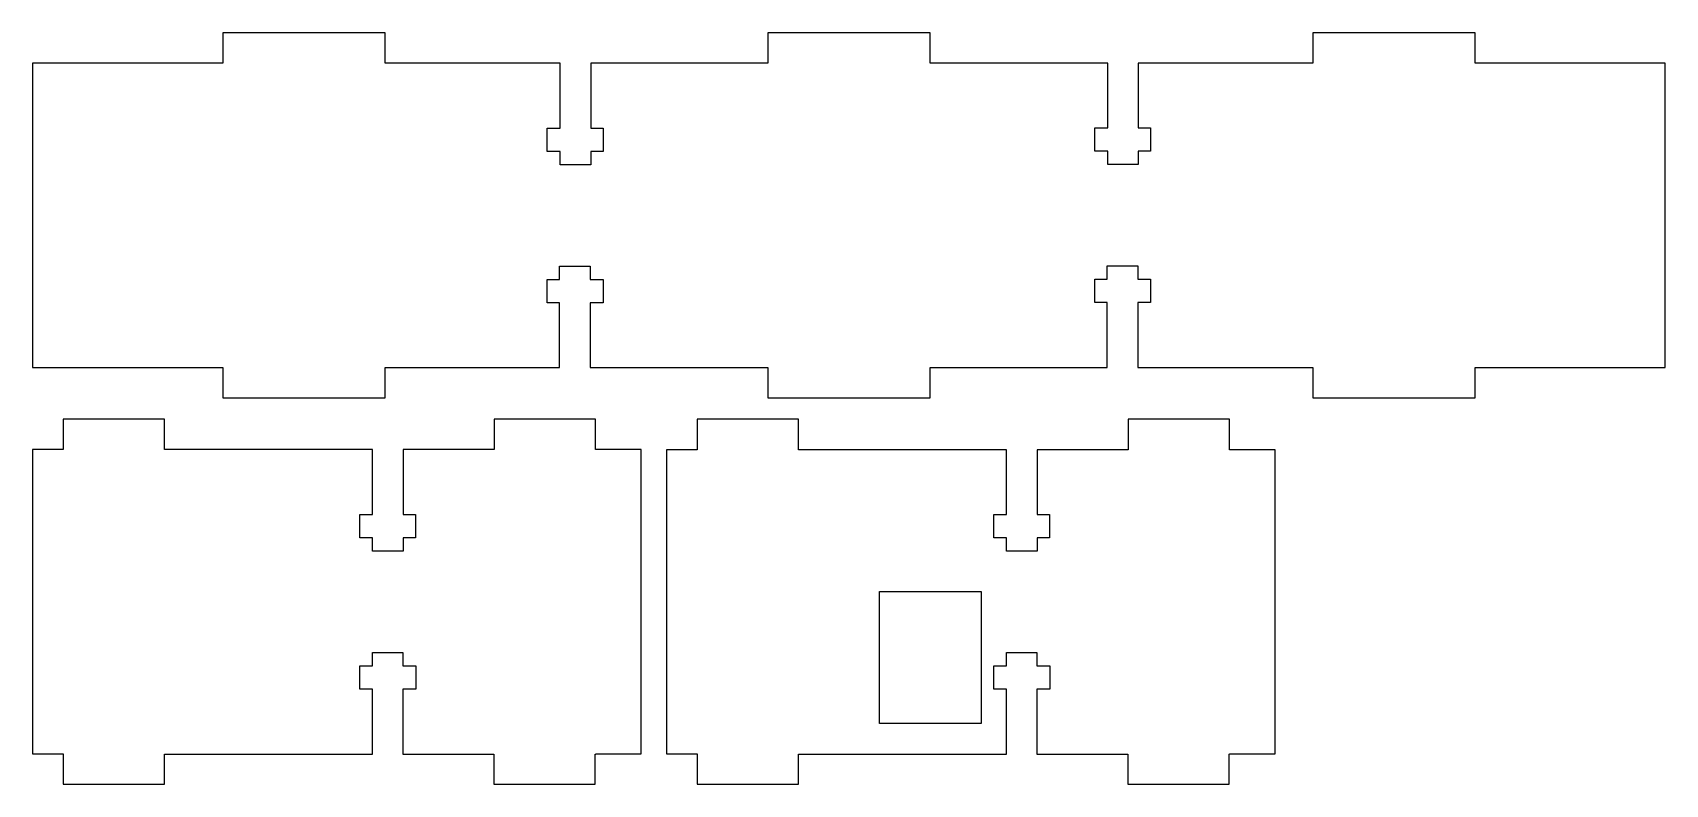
# Model space of a CAD drawing. Extents: x 2 to 177, y -204 to -3.
# Drawn here: x 2.5 to 163.5, y -203.9 to -129.8 of the extents above; entities that cross this region are included whole.
import ezdxf

# ---------------------------------------------------------------- set-up
doc = ezdxf.new("R2010")
doc.units = 0
doc.header["$MEASUREMENT"] = 0
doc.layers.add('LAYER_1', color=7, linetype='CONTINUOUS')

msp = doc.modelspace()

# ---------------------------------------------------------------- linework, layer by layer
at = {"layer": 'LAYER_1', "color": 1}
for points in [[(144.74, -132.82), (144.74, -129.82), (128.74, -129.82), (128.74, -132.82), (111.52, -132.82), (111.52, -139.2), (112.74, -139.2), (112.74, -141.5), (111.52, -141.5), (111.52, -142.81), (108.52, -142.81), (108.52, -141.5), (107.24, -141.5), (107.24, -139.2), (108.52, -139.2), (108.52, -132.82), (90.99, -132.82), (90.99, -129.82), (74.99, -129.82), (74.99, -132.82), (57.52, -132.82), (57.52, -139.24), (58.74, -139.24), (58.74, -141.54), (57.52, -141.54), (57.52, -142.85), (54.52, -142.85), (54.52, -141.54), (53.24, -141.54), (53.24, -139.24), (54.52, -139.24), (54.52, -132.82), (37.24, -132.82), (37.24, -129.82), (21.24, -129.82), (21.24, -132.82), (2.49, -132.82), (2.49, -162.82), (21.24, -162.82), (21.24, -165.82), (37.24, -165.82), (37.24, -162.82), (54.46, -162.82), (54.46, -156.44), (53.24, -156.44), (53.24, -154.14), (54.46, -154.14), (54.46, -152.83), (57.46, -152.83), (57.46, -154.14), (58.74, -154.14), (58.74, -156.44), (57.46, -156.44), (57.46, -162.82), (74.99, -162.82), (74.99, -165.82), (90.99, -165.82), (90.99, -162.82), (108.46, -162.82), (108.46, -156.43), (107.24, -156.43), (107.24, -154.13), (108.46, -154.13), (108.46, -152.81), (111.46, -152.81), (111.46, -154.13), (112.74, -154.13), (112.74, -156.43), (111.46, -156.43), (111.46, -162.82), (128.74, -162.82), (128.74, -165.82), (144.74, -165.82), (144.74, -162.82), (163.49, -162.82), (163.49, -132.82), (144.74, -132.82)], [(57.97, -203.92), (57.97, -200.94), (58.02, -200.94), (58.02, -200.92), (62.49, -200.92), (62.49, -170.92), (57.99, -170.92), (57.99, -167.92), (47.99, -167.92), (47.99, -170.92), (39.02, -170.92), (39.02, -177.31), (40.24, -177.31), (40.24, -179.61), (39.02, -179.61), (39.02, -180.93), (36.02, -180.93), (36.02, -179.61), (34.74, -179.61), (34.74, -177.31), (36.02, -177.31), (36.02, -170.92), (15.49, -170.92), (15.49, -167.92), (5.49, -167.92), (5.49, -170.92), (2.49, -170.92), (2.49, -200.92), (5.49, -200.92), (5.49, -203.92), (15.49, -203.92), (15.49, -200.94), (35.99, -200.94), (35.99, -194.54), (34.77, -194.54), (34.77, -192.24), (35.99, -192.24), (35.99, -190.93), (38.99, -190.93), (38.99, -192.24), (40.27, -192.24), (40.27, -194.54), (38.99, -194.54), (38.99, -200.94), (47.97, -200.94), (47.97, -203.92), (57.97, -203.92)], [(120.49, -203.92), (120.49, -200.94), (120.53, -200.94), (120.53, -200.93), (125.01, -200.93), (125.01, -170.93), (120.51, -170.93), (120.51, -167.92), (110.51, -167.92), (110.51, -170.93), (101.54, -170.93), (101.54, -177.32), (102.76, -177.32), (102.76, -179.62), (101.54, -179.62), (101.54, -180.93), (98.54, -180.93), (98.54, -179.62), (97.26, -179.62), (97.26, -177.32), (98.54, -177.32), (98.54, -170.93), (78.01, -170.93), (78.01, -167.92), (68.01, -167.92), (68.01, -170.93), (65.01, -170.93), (65.01, -200.93), (68.01, -200.93), (68.01, -203.92), (78.01, -203.92), (78.01, -200.94), (98.51, -200.94), (98.51, -194.54), (97.29, -194.54), (97.29, -192.24), (98.51, -192.24), (98.51, -190.93), (101.51, -190.93), (101.51, -192.24), (102.79, -192.24), (102.79, -194.54), (101.51, -194.54), (101.51, -200.94), (110.49, -200.94), (110.49, -203.92), (120.49, -203.92)], [(96.01, -197.94), (86.01, -197.94), (86.01, -184.92), (96.01, -184.92), (96.01, -197.94)]]:
    msp.add_lwpolyline(points, dxfattribs=at)

doc.saveas('drawing.dxf')
